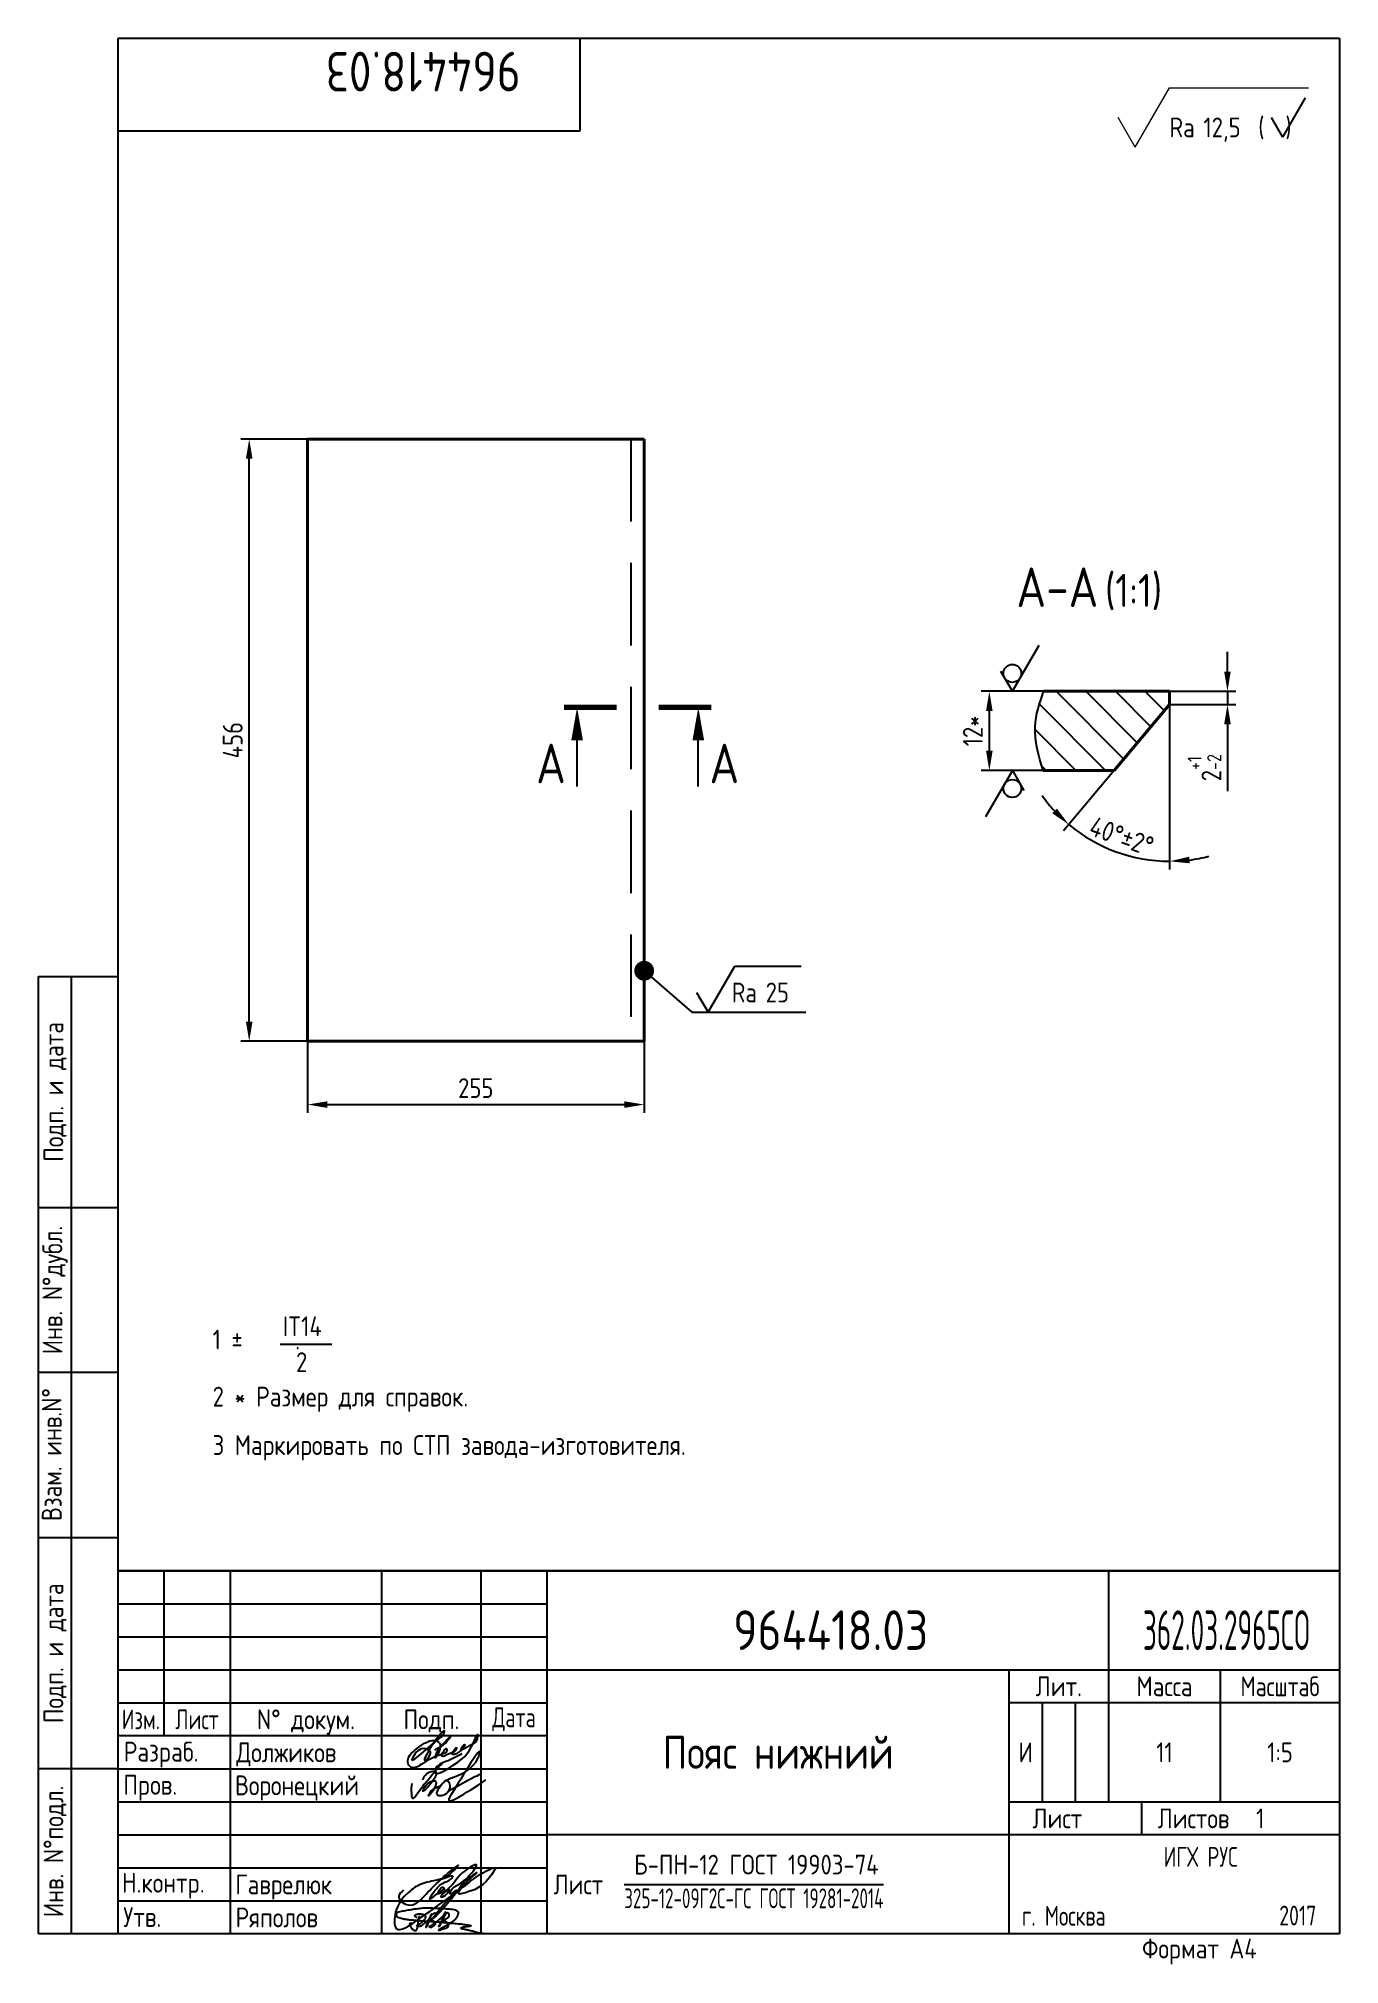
# Paper-space layout 'A4_MCad' of a CAD drawing. Header units: millimetres. Extents: x 12 to 209, y 0 to 292.
# The model-space entities are those that its viewports show. They can reach past a viewport. Long polylines and large blocks are cut down to what shows.
import ezdxf
from ezdxf.enums import TextEntityAlignment as Align

# ---------------------------------------------------------------- set-up
doc = ezdxf.new("R2010")
doc.units = ezdxf.units.MM
doc.header["$LTSCALE"] = 10
doc.linetypes.add('HIDDEN', pattern=[0.375, 0.25, -0.125])
for name, color, linetype in [('Bord', 1, 'Continuous'), ('Cont', 6, 'Continuous'), ('DIM', 7, 'Continuous'), ('HATCH', 2, 'Continuous'), ('HIDE', 2, 'HIDDEN'), ('Text', 3, 'Continuous'), ('Textb', 6, 'Continuous')]:
    doc.layers.add(name, color=color, linetype=linetype)
doc.layers.get('Defpoints').off()
doc.styles.add('Style1', font='romans.shx', dxfattribs={"width": 0.8})
doc.dimstyles.new('Lin', dxfattribs={"dimtxt": 3, "dimasz": 3, "dimexe": 1.25, "dimexo": 0, "dimgap": 1, "dimtad": 1, "dimdec": 3, "dimtxsty": 'Style1', "dimcen": 2.5, "dimclrt": 3, "dimadec": 0, "dimazin": 0, "dimtfac": 1, "dimtdec": 3, "dimtmove": 0, "dimatfit": 3, "dimldrblk": 'DOT', "dimfxl": 1, "dimarcsym": 0})
doc.dimstyles.new('Lin5', dxfattribs={"dimscale": 5, "dimtxt": 3, "dimasz": 3, "dimexe": 1.25, "dimexo": 0, "dimgap": 1, "dimtad": 1, "dimdec": 3, "dimtxsty": 'Style1', "dimcen": 2.5, "dimclrt": 3, "dimadec": 0, "dimazin": 0, "dimtfac": 1, "dimtdec": 3, "dimtmove": 0, "dimatfit": 3, "dimldrblk": 'DOT', "dimfxl": 1, "dimarcsym": 0})

# ---------------------------------------------------------------- blocks, each defined once
blk = doc.blocks.new('A4')
at = {"layer": 'Bord'}
for p, q in [((20, 55), (85, 55)), ((20, 50), (85, 50)), ((20, 45), (85, 45)), ((160, 40), (160, 25)), ((165, 40), (165, 25)), ((20, 30), (85, 30)), ((20, 25), (85, 25)), ((20, 20), (85, 20)), ((20, 15), (85, 15)), ((20, 10), (85, 10))]:
    blk.add_line(p, q, dxfattribs=at)
at = {"layer": 'Cont'}
for p, q in [((204.9999999999999, 292), (20, 292)), ((20, 291.99999999999994), (20, 5)), ((90, 277.99999999999994), (90, 291.99999999999994)), ((204.99999999999977, 292), (205, 5)), ((20, 277.99999999999994), (90, 277.99999999999994)), ((8, 5), (8, 150)), ((8, 150), (20, 150)), ((13, 5), (13, 150)), ((8, 115), (20, 115)), ((20, 90), (8, 90)), ((20, 65), (8, 65)), ((205, 60), (20, 60)), ((20, 60), (205, 60)), ((27, 60), (27, 35)), ((37, 60), (37, 5)), ((60, 5), (60, 60)), ((75, 60), (75, 5)), ((85, 5), (85, 60)), ((170, 60), (170, 25)), ((85, 45), (205, 45)), ((155, 5), (155, 45)), ((187, 25), (187, 45)), ((20, 39.99999999999999), (85, 39.99999999999999)), ((205, 40), (155, 40)), ((85, 34.99999999999999), (20, 34.99999999999999)), ((20, 30), (8, 30)), ((155, 24.999999999999993), (205, 24.999999999999993)), ((175, 24.999999999999993), (175, 19.999999999999993)), ((205, 19.999999999999993), (85, 19.999999999999993)), ((20, 5), (8, 5)), ((205, 5), (20, 5))]:
    blk.add_line(p, q, dxfattribs=at)
at = {"layer": 'Text', "style": 'Style1', "width": 0.8}
for s, p in [('Подп. и дата', (10.5, 132.5)), ('Инв. N%%dдубл.', (10.5, 102.5)), ('Взам. инв.N%%d ', (9.998218334536972, 78.3795773123125)), ('Подп. и дата', (10.499999999999972, 47.5)), ('Инв. N%%dподл.', (10.499999999999972, 17.5))]:
    blk.add_text(s, height=3, rotation=90, dxfattribs=at).set_placement(p, align=Align.MIDDLE)
at = {"layer": 'Text', "style": 'Style1'}
for s, width, p in [('Лит.', 0.8, (162.5, 42.5)), ('Масса', 0.8, (178.5, 42.5)), ('Масштаб', 0.75, (196, 42.5)), ('Изм.', 0.7, (23.5, 37.49999999999999)), ('Лист', 0.7, (32, 37.49999999999999)), ('N%%d докум.', 0.8, (48.5, 37.5)), ('Подп.', 0.8, (67.5, 37.5)), ('Лист', 0.8, (162.27183976005585, 22.499999999999993)), ('Листов', 0.8, (182.89895634318407, 22.499999999999993))]:
    blk.add_text(s, height=3, dxfattribs=dict(at, width=width)).set_placement(p, align=Align.MIDDLE_CENTER)
at = {"layer": 'Text', "style": 'Style1', "width": 0.7}
for s, p in [('Дата', (80, 37.5)), ('ИГХ РУС', (183.99047048638096, 16.685325149145108))]:
    blk.add_text(s, height=3, dxfattribs=at).set_placement(p, align=Align.MIDDLE)
at = {"layer": 'Text', "style": 'Style1'}
for s, width, p in [('Разpаб.', 0.8, (20.91971765870153, 31.101855832076225)), ('Пpов.', 0.8, (20.835938510797405, 26.077635610142664)), ('Н.контp.', 0.8, (20.63246368104933, 11.25346003051709)), ('Утв.', 0.8, (20.835938510797405, 6.064490181786333)), ('г. Москва', 0.7, (156.9146897816779, 6.252224118072824)), ('Фоpмат А4', 0.8, (175.10848470088877, 1.2870372467283797))]:
    blk.add_text(s, height=3, dxfattribs=dict(at, width=width)).set_placement(p)
for tag, p, width in [('ФИО', (39.00000028469458, 30.999999936534323), 0.8), ('ФИО', (39.00000028469458, 25.999999936534323), 0.8), ('ГОСТ_СОРТАМЕНТА', (98.1878215711672, 13.999999936534323), 0.8), ('ФИО', (39.00000028469458, 10.999999936534323), 0.8), ('ФИО', (39.00000028469458, 5.999999936534323), 0.8), ('200', (192.84863846176154, 6.287629389880934), 0.7)]:
    blk.add_attdef(tag, p, '', height=3, dxfattribs=dict(at, width=width))
at = {"layer": 'Text', "style": 'Style1', "width": 0.8}
for tag, p in [('И', (157.4854669433364, 32.49999993653432)), ('700', (178.50000028469458, 32.49999993653432)), ('1:20', (196.00000028469458, 32.49999993653432))]:
    blk.add_attdef(tag, text='', height=3, dxfattribs=at).set_placement(p, align=Align.MIDDLE)
blk.add_attdef('Сборочный_чертеж', text='', height=3, dxfattribs=at).set_placement((120.00000028469458, 21.29999993653432), align=Align.CENTER)
for tag, p in [('1', (171.11987341606346, 22.499999936534323)), ('2', (193.00000028469458, 22.499999936534323))]:
    blk.add_attdef(tag, text='', height=3, dxfattribs=at).set_placement(p, align=Align.MIDDLE_CENTER)
blk.add_attdef('ЛИСТ', text='', height=3, dxfattribs=at).set_placement((85.98599249093127, 12.499999936534323), align=Align.MIDDLE_LEFT)
at = {"layer": 'Text', "style": 'Style1', "width": 0.7}
blk.add_attdef('%%OГОСТ_ТЕХ._ТРЕБОВАНИЙ', text='', height=3, dxfattribs=at).set_placement((98.1878215711672, 7.999999936534323), align=Align.BOTTOM_LEFT)
at = {"layer": 'Textb', "style": 'Style1', "width": 0.8}
blk.add_attdef('1234567', (81.00000028469458, 289.9999999365343), '', height=6, rotation=180, dxfattribs=at)
blk.add_attdef('1234567', (123.39856689234307, 47.99999993653432), '', height=6, dxfattribs=at)
for tag, height, p in [('123ХЯ', 6, (183.6230571087517, 47.99999993653432)), ('НАИМЕНОВАНИЕ', 5, (120.00000028469458, 29.999999936534323))]:
    blk.add_attdef(tag, text='', height=height, dxfattribs=at).set_placement(p, align=Align.CENTER)
blk = doc.blocks.new('A$C314368CF')
at = {"layer": 'Text'}
for q in [(7.180916270288719, 6.000000000000028), (1.9847638475868052, 3)]:
    blk.add_line((3.7168146551549626, 0), q, dxfattribs=at)
at = {"layer": 'Text', "style": 'Style1', "width": 0.8}
blk.add_text('(  )', height=3, dxfattribs=at).set_placement((0, 0))
blk = doc.blocks.new('sherISO_18')
at = {"layer": 'Cont', "lineweight": 18}
for p, q in [((-30.937165119613667, -16.460000000000008), (-25.741012696913856, -7.4599999999999795)), ((-25.741012696913856, -7.4599999999999795), (-4.667696534211984, -7.4599999999999795)), ((-30.937165119613667, -16.460000000000008), (-33.5352413309659, -11.960000000000008))]:
    blk.add_line(p, q, dxfattribs=at)
at = {"lineweight": 18}
blk.add_blockref('A$C314368CF', (-12.30371886322655, -14.960000000000008), dxfattribs=at)
at = {"layer": 'Textb', "lineweight": 18, "style": 'Style1', "width": 0.8}
blk.add_text('Ra', height=3, dxfattribs=at).set_placement((-25.741012696913856, -14.960000000000008))
blk.add_attdef('12,5', (-20.59823555405677, -14.960000000000093), '', height=3, dxfattribs=at)
blk = doc.blocks.new('A$C63F45750')
at = {"layer": 'Text'}
for points, knots in [([(3.173579336206444, 2.367258654218176), (3.124374383374194, 2.3833821476085495), (3.0378846345237704, 2.411709078795129), (2.937706702435087, 2.4989559435069175), (2.8542620581335236, 2.5748491628495542), (2.7875342155048903, 2.688484170522939), (2.873696277702179, 2.77450753742381), (2.9853846192630606, 2.8399116399863735), (3.1560525125017422, 2.8873876457558114), (3.3632858908187413, 2.926549870548242), (3.5981950796786837, 2.9530327162702035), (3.8204218727166963, 2.924145598020444), (4.048840213129947, 2.8738291111718524), (4.253130573284065, 2.782414299897897), (4.446364402027795, 2.634976253197371), (4.45955715792856, 2.4180315244621644), (4.376661927979453, 2.264469263206131), (4.281414881136214, 2.1022938621672385), (4.173318647114084, 1.9425915575409145), (4.030687893776969, 1.7772024634077834), (3.894910415761548, 1.6212178434993705), (3.7455989919437958, 1.5248877453517795), (3.629135948507246, 1.42552154908531), (3.494590437415928, 1.3575108710948052), (3.3525868438393758, 1.3046880802272913), (3.240992554211809, 1.2461204815675189), (3.161990972861853, 1.2130583721223827), (3.116530314756329, 1.1477233982191621), (3.189259051248818, 1.0994626990754226), (3.266008677009851, 1.0893839075564957), (3.3999236590227238, 1.070742433659676), (3.5503674583629077, 1.0731821986933812), (3.7214887495529902, 1.1240059899104329), (3.9239292944509327, 1.192893365365478), (4.1039656475275965, 1.3383391335196504), (4.263675622104796, 1.5144139966891252), (4.438371528977353, 1.6484507853228505), (4.58748079958866, 1.811362126289894), (4.735975566384461, 1.929832659549087), (4.842429745495553, 2.038571528609995), (4.928636504852585, 2.1383762793145), (5.065076318170199, 2.287112314813024), (5.190786415721911, 2.528693136240971), (5.284842984485481, 2.6817071254282467), (5.351117504751667, 2.9618367022457033), (5.229457693482355, 2.6598012336554366), (5.197616015454944, 2.441900009008924), (5.038213060425859, 2.0921073572741014), (4.954393263339872, 1.81201690068031), (4.863861965953341, 1.5711126702941742), (4.745465331803963, 1.3075839533521405), (4.6651246305656855, 1.12012974149058), (4.461025494232466, 0.7761551358772408), (4.621957280121292, 1.1680726281137483), (4.712877351106877, 1.4479120033556419), (4.88257281323452, 1.7380875376686444), (5.005609442331919, 2.002557819839153), (5.078967787852849, 2.193887866252063), (5.185131509867487, 2.398353714937592), (5.322122425397677, 2.5774233371165813), (5.399876786648429, 2.749521045991539), (5.520486198056868, 2.8852037077403994), (5.654434015991418, 3.037373912203938), (5.845821902019195, 3.1000448879005154), (6.017703225356667, 3.0288617327702374), (6.0772293304521705, 2.87127847368326), (6.027719567047065, 2.699606067408096), (5.89984500761852, 2.512899041157362), (5.703310184542319, 2.3696978493380314), (5.5476354530391845, 2.2262013387941675), (5.396069692144595, 2.1664031291184456), (5.312344115178198, 2.124749328676385), (5.124287242365628, 2.08895290947912), (5.3499384882823025, 2.0691611557111553), (5.475853593324291, 2.002857519441631), (5.644788885404962, 1.9304076405710227), (5.7540810911732, 1.79627872215936), (5.849482441062133, 1.6722351090809764), (5.885456359192909, 1.5403814356935883), (5.889127976151, 1.3679828673408014), (5.802816696507338, 1.1998093442024), (5.626573455343257, 1.0604119842163138), (5.413251425084981, 0.9429775232578071), (5.227706700079045, 0.862199722906343), (5.020912621781063, 0.923672047207171), (5.129682603737356, 1.1020221695280867), (5.28288793266872, 1.1635546431210615), (5.44480736725776, 1.2714090898298167), (5.607463061992959, 1.3620973636367517), (5.739488231240076, 1.4599388125431807), (5.860143997780579, 1.5346320952672463), (5.9499821645277375, 1.610427987488575), (6.046971341868056, 1.685491368623233), (6.1529243714828805, 1.7730547497067348), (6.28015314575348, 1.8727068990053821), (6.462007368281926, 2.0196799324108436), (6.652325390276663, 2.187833188610465), (6.8314706232489995, 2.3715575015635357), (6.9834922605385135, 2.4941555198695684), (7.114846318782118, 2.6102169550365035), (7.202413049068065, 2.741960218833484), (7.322598717395191, 2.8439528591491587), (7.417346462280553, 2.972731653964269), (7.4776211861545505, 3.0806245520066002), (7.484795150967466, 3.2711359760361933), (7.342636991723151, 3.084849112943928), (7.279481579502142, 2.9379310442654445), (7.1843781857456985, 2.6902661339258955), (7.095549375437581, 2.4575872372918752), (6.996920291024269, 2.2204299765845406), (6.9266966393803235, 1.9811728039842122), (6.826722408405818, 1.7827778604051063), (6.7282128084974975, 1.5526466461227924), (6.6684393744560255, 1.3398967911933388), (6.604475865101525, 1.142355774631707), (6.558842780650371, 1.032621181513065), (6.391624380694975, 0.9879889128974548), (6.620770382751307, 1.3345863607741348), (6.749419019504131, 1.539835132501071), (6.927841525938017, 1.8680588479263929), (7.053580036316838, 2.084600120115445), (7.1805235452648795, 2.3180896285532806), (7.334737778238031, 2.603201348982482), (7.4663860219511875, 2.893296252285624), (7.604819227960029, 3.0670937519538883), (7.786794026322871, 3.1799152582018233), (7.9523484792618016, 3.0093290244331015), (7.9976740987267325, 2.8123425572057013), (7.993718977212248, 2.6247344318252273), (7.942143499127095, 2.4560957648303634), (7.82666208826106, 2.3282454074280237), (7.6857391748883686, 2.2177673738382806), (7.527737492424623, 2.1109838926239917), (7.373916731340805, 2.0324583071214652), (7.209738742424884, 1.994214082608036), (7.105079643430578, 1.9701396115629979), (6.885535638704421, 1.9771005627202838), (7.07007457524487, 1.9423557012963428), (7.154084682940407, 1.902586193688935), (7.272512306423088, 1.8779243968244255), (7.39262078577515, 1.836124572074141), (7.518201280396847, 1.8104027593497682), (7.623410569654226, 1.72429252201952), (7.697720858671415, 1.622951058928134), (7.784469340575143, 1.5138822850112543), (7.833063839184987, 1.3915645595495336), (7.868838967330014, 1.2597732697523234), (7.88323468812246, 1.128063040869678), (7.855260121578016, 0.9888020110988938), (7.750724560338967, 0.8789250705332383), (7.596839043318988, 0.770455206421212), (7.4042337253016814, 0.7281833981607391), (7.188569533406552, 0.6563769737756071), (6.97288995170718, 0.5537113939482415), (6.712355627169857, 0.4840282607710006), (6.56506221279212, 0.4388348573395096), (6.4215939871164665, 0.4208929592112151), (6.522750978478171, 0.5785462959183689), (6.613535961501738, 0.6426290545533779), (6.814892460800177, 0.7844600834647246), (7.058471059388307, 0.8863707897200512), (7.333861943991332, 1.0410423905505057), (7.545817635544385, 1.1600433276246906), (7.704072437824172, 1.2352484986891177), (7.844587641053775, 1.3247550273858317), (7.990896484937893, 1.431695083540664), (8.213969453215926, 1.5776303210691853), (8.476452170895882, 1.7589368259279512), (8.744388044627474, 1.946213732283638), (8.966668543614464, 2.1204131396992865), (9.09522343526837, 2.293079760964207), (9.22708811484811, 2.443425019912305), (9.295096465731556, 2.603147240083847), (9.372801952666899, 2.739403730694232), (9.41724392685188, 2.917185122135097), (9.453577692794182, 3.1301647676668454), (9.205368882014996, 3.4831250567584626), (8.674191577590168, 3.5909260984294598), (8.086585891688445, 3.631045341802718), (7.5696556572587745, 3.6621278492429328), (7.060681614548964, 3.736236135581807), (6.573151729032341, 3.7545668155306027), (6.094860627047597, 3.741097821496443), (5.669237726893202, 3.7802823999547384), (5.2842466458707555, 3.778790776836537), (4.964180864901751, 3.8135958702354027), (4.645935362519385, 3.8281209304252366), (4.311488389130883, 3.815420374454347), (3.966482867935725, 3.7883607531243504), (3.605405702241423, 3.736159275378848), (3.2212233811150126, 3.674541113962319), (2.8552241434314682, 3.658216119226832), (2.525141649815043, 3.613858667315804), (2.1822431298903844, 3.519845231142425), (1.7815649225843582, 3.5350745883976584), (1.3777516205031943, 3.3720696268283232), (0.96392601322227, 3.350726367236348), (0.5766481644460998, 3.238063041148925), (0.2454594878435009, 3.1948530962485986), (0.025506233636409803, 3.0567457644400085), (-0.026417697668797983, 2.8257922392292176), (0.022643731023873556, 2.5978334070974034), (0.2639622398510636, 2.3836450965912444), (0.5892818015049122, 2.3322938373541557), (0.999823631886955, 2.197382740281865), (1.4785293869612917, 2.147240208411053), (1.9338698429104588, 2.0519831925141094), (2.350038002379007, 2.016336487440528), (2.7227093022788678, 2.0131594162382536), (3.1146157636266376, 1.9384089998919916), (3.6767121334545214, 1.9364783466616708), (4.249604268859038, 1.8291369393802115), (4.914124962070138, 1.8660053611062832), (5.5259834665308, 1.7572746062965319), (6.134361750940515, 1.7164612197299978), (6.725510627171065, 1.7076414132076403), (7.319363195048918, 1.6242683936743196), (7.992202602652663, 1.5515220364320275), (8.635186909938323, 1.5388256507831155), (9.158872933382417, 1.4627328125095405), (9.61186407458193, 1.4247079165140715), (10.032963410660658, 1.3983611159005036), (10.413891822857964, 1.3239256775376425), (10.725446968685567, 1.2864382859947505), (11.00587374357092, 1.2400061665211868), (11.179994868844819, 1.22858198041284), (11.420772308907766, 1.1366468282184126), (11.179863405134858, 1.0639535690834512), (11.012027282120467, 1.02597441163641), (10.70813103195437, 0.980353750182855), (10.373839032575777, 0.9228894796613737), (10.097351052419857, 0.91034665448488), (9.649190192212359, 0.7458486485545487), (10.218926761316796, 0.6730500444381742), (10.542668259774157, 0.5898698642011454), (11.076411481159461, 0.4701299756806694), (11.611235710856853, 0.35342545020882576), (12.17127896486215, 0.1510919018595617), (12.64430975536087, 0.08354747831882181), (12.975369592979064, 0.03056682818584331), (13.111364273708185, 0.010317978003285985), (13.180638465932702, -3.396469310246175e-07)], [0, 0, 0, 0, 0.153866044869318, 0.2704412087003076, 0.3888670628695994, 0.5105329195386429, 0.5921562054894269, 0.7133303047651304, 0.9084197598521073, 1.1134396393215318, 1.3492538660237892, 1.6124596207145003, 1.7822190777081648, 2.0472485627500445, 2.2918793761496326, 2.4515281359980063, 2.6510806472468524, 2.806157786745, 3.017979011878854, 3.2273481614019923, 3.4623813126822975, 3.6330094699297986, 3.757660012396913, 3.920515774630538, 4.080795589063213, 4.2145286873026855, 4.29178577314199, 4.34996920758688, 4.397593677820717, 4.508220111015361, 4.594826008441999, 4.7992441531660415, 4.954391704937901, 5.128467890869572, 5.43753729601676, 5.632649389709699, 5.842485198783474, 6.094987483059051, 6.293219470405305, 6.410959247714482, 6.551192007064858, 6.687807659937887, 7.02214674024998, 7.294342018164328, 7.425356118381299, 7.5207895005926, 7.946481488359771, 8.313050767558417, 8.598329636429222, 8.833694757370465, 9.090496343694635, 9.427695062544704, 9.601191091130262, 9.88321938659746, 10.093306452974474, 10.673942971344307, 10.798775791571126, 10.974627728923807, 11.28724726351552, 11.486184482324683, 11.648652122766636, 11.848902342376665, 12.027194021277541, 12.253479523861046, 12.400589838435357, 12.537783387708645, 12.716293023271328, 12.915230258781609, 13.208551325020968, 13.438488786662539, 13.549668465747237, 13.67779010177887, 13.77126979663054, 13.930000748340548, 14.029091001139015, 14.27211179356923, 14.434835546990808, 14.547083772245514, 14.739051368086516, 14.830983478526724, 15.061240624707033, 15.268921956927107, 15.500488517300356, 15.788978662137655, 15.879567619683787, 16.024283483362446, 16.221853746677805, 16.41871418023243, 16.593101768991165, 16.783247214432883, 16.91018018553403, 17.018213243980043, 17.13526282923257, 17.278205363256646, 17.43048238388021, 17.620087104112176, 17.979625854622782, 18.19178942213086, 18.388715624650164, 18.56571806616913, 18.714854369801387, 18.857928680499878, 19.039974212787683, 19.171374972000745, 19.28303362458826, 19.40008508416437, 19.618057758920816, 19.88224477694049, 20.150781287778027, 20.377854345208778, 20.649531665902355, 20.89722950525107, 21.04254251360329, 21.400160497446063, 21.55781731105634, 21.66714521098785, 21.75278053325197, 21.926255645909745, 22.41229673809358, 22.813145063954178, 22.961411523905323, 23.171289225399338, 23.607256716047537, 23.94042808027682, 24.110007377909692, 24.2912142603506, 24.480839910834842, 24.697609167576164, 24.904077825516524, 25.034245442888167, 25.218018287002852, 25.40765078694219, 25.573472988372806, 25.787446885016003, 25.930291805522298, 26.05131598160759, 26.188460468404973, 26.285311624248155, 26.40679881608323, 26.52425034765702, 26.63046314459807, 26.793722135442394, 26.898605762448256, 27.029313460851263, 27.171011520847923, 27.31410090802245, 27.419918025481028, 27.580556726628533, 27.70936749975819, 27.829267596424224, 28.02436401706957, 28.266961196125756, 28.412420354628587, 28.705760820218654, 28.98913739683506, 29.187748047458175, 29.23376776963407, 29.332801622219414, 29.52953505174134, 29.667093996006596, 30.03992332873237, 30.332117266425655, 30.610610366073875, 30.769981551835116, 30.856778387312673, 31.109922931829246, 31.313488109208894, 31.656425334965462, 32.066330934789654, 32.29662784450467, 32.497139747973634, 32.7102762301778, 32.8914678925648, 33.01483371040802, 33.177747475280036, 33.444503422628834, 33.618008798999455, 34.4090078411672, 34.914636115278576, 35.419802347121205, 35.95397023085987, 36.4581789753069, 36.880689513308226, 37.38840336450045, 37.73835272473482, 38.034261023553036, 38.35346806822209, 38.69315357760992, 39.03763793208423, 39.391135744290196, 39.78748081008314, 40.20377326255304, 40.488977272089436, 40.784974822270726, 41.266249780254086, 41.668005355975964, 42.07006464899833, 42.49938799158817, 42.86983359554839, 43.07957287810506, 43.213438679125595, 43.55459082453773, 43.71729556567056, 44.15372412767686, 44.506336068252516, 45.01911148299921, 45.58785910165119, 45.90190953390355, 46.2703919416041, 46.70395820660023, 47.093115290917154, 47.95264748200646, 48.440139839615554, 49.079253246453185, 49.808223302091214, 50.2686535167339, 50.85105142503175, 51.60483052012988, 52.29842914745799, 52.77692503819859, 53.19069981587306, 53.66198779186654, 54.042385935174785, 54.348524127858475, 54.61684122387547, 54.853813574600345, 54.98377676028627, 55.1260955821887, 55.33332810721814, 55.61310069515443, 56.00873243483213, 56.315808713794084, 56.599819602475975, 56.879310100399856, 57.39925140766207, 57.889617148159914, 58.43250730986343, 59.06669761649172, 59.66031372685984, 59.86266756353991, 60.072769857944955, 60.072769857944955, 60.072769857944955, 60.072769857944955]), ([(2.312994346965411, 1.5335647129525114), (2.2606986990142404, 1.5237177922951837), (2.171686767006252, 1.5069560288931099), (2.0570318595555825, 1.4809043217255766), (1.9314120074915027, 1.3843237517470155), (2.0713311041658793, 1.2482711976271976), (2.1376607309215037, 1.1129374588087124), (2.264272870933514, 0.9322412129447197), (2.388963392164342, 0.7177987577493667), (2.566492088066016, 0.5441009774109946), (2.711675486888259, 0.4438880485019938), (2.8581010901002637, 0.4016169565911706), (3.020517076902198, 0.4275549970357224), (3.1380437056273287, 0.5448359323080563), (3.2092395166984473, 0.7882588282061522), (3.251368381648538, 1.0748996405645759), (3.31332912052814, 1.4001454581375112), (3.3454828718252605, 1.6670837654358963), (3.383577938447085, 1.9207770152963768), (3.467363727076129, 2.189339233301758), (3.5027522293298676, 2.432876592603297), (3.543111206585836, 2.588419851854991), (3.5558494949406168, 2.6375375033478576)], [0, 0, 0, 0, 0.15847035223158323, 0.26973129625058284, 0.36359086940998764, 0.5555142747970538, 0.6880368011989665, 0.8486059492075418, 1.2043592972496484, 1.4336316542055816, 1.5867298041490876, 1.7295486248245333, 1.8806860844238984, 2.0578742817555664, 2.1916898680702883, 2.635050499279987, 2.9281528320837795, 3.184121463425163, 3.4418630134747357, 3.6961173993488026, 4.025872946634204, 4.178055404124171, 4.178055404124171, 4.178055404124171, 4.178055404124171])]:
    blk.add_open_spline(points, degree=3, knots=knots, dxfattribs=at)
blk = doc.blocks.new('*D10')
at = {"layer": 'DIM', "color": 0, "lineweight": -2, "transparency": 16777216}
for p, q in [((-5.1040267530483945, -185.36293503627851), (-14.566789004365546, -185.36293503627851)), ((-13.316789004365548, -194.36293503627851), (-13.316789004365548, -188.36293503627851)), ((-3.7015711465128334, -197.36293503627851), (-14.56678900436555, -197.36293503627851))]:
    blk.add_line(p, q, dxfattribs=at)
at = {"layer": 'DIM', "color": 0, "transparency": 16777216}
for points in [[(-13.816789004365548, -188.36293503627851), (-12.816789004365548, -188.36293503627851), (-13.316789004365546, -185.36293503627851)], [(-13.816789004365548, -194.36293503627851), (-12.816789004365548, -194.36293503627851), (-13.31678900436555, -197.36293503627851)]]:
    blk.add_solid(points, dxfattribs=at)
at = {"layer": 'DIM', "color": 3, "transparency": 16777216, "insert": (-15.816789004365518, -191.36293503627851), "char_height": 3, "attachment_point": 5, "rotation": 90, "style": 'Style1'}
blk.add_mtext('12*', dxfattribs=at)
blk = doc.blocks.new('_Dot')
at = {"color": 0, "linetype": 'ByBlock', "lineweight": -2}
blk.add_line((-0.5, 0), (-1, 0), dxfattribs=at)
at = {"color": 0, "linetype": 'ByBlock', "const_width": 0.5}
blk.add_lwpolyline([(-0.25, 0, 1), (0.25, 0, 1)], format="xyb", close=True, dxfattribs=at)
blk = doc.blocks.new('*D24')
at = {"layer": 'DIM', "color": 0, "lineweight": -2, "transparency": 16777216}
for p, q in [((735.3644658717412, -94.45168697709187), (735.3644658717412, -148.59858948010066)), ((990.3644658717558, -94.45168697709187), (990.3644658717558, -148.59858948010066)), ((750.3644658717412, -142.34858948010066), (975.3644658717558, -142.34858948010066))]:
    blk.add_line(p, q, dxfattribs=at)
at = {"layer": 'DIM', "color": 0, "transparency": 16777216}
for points in [[(750.3644658717412, -139.84858948010066), (750.3644658717412, -144.84858948010066), (735.3644658717412, -142.34858948010066)], [(975.3644658717558, -139.84858948010066), (975.3644658717558, -144.84858948010066), (990.3644658717558, -142.34858948010066)]]:
    blk.add_solid(points, dxfattribs=at)
at = {"layer": 'DIM', "color": 3, "transparency": 16777216, "insert": (862.8644658717485, -129.84858948010066), "char_height": 15, "attachment_point": 5, "style": 'Style1'}
blk.add_mtext('\\A1;255', dxfattribs=at)
blk = doc.blocks.new('*D25')
at = {"layer": 'DIM', "color": 0, "lineweight": -2, "transparency": 16777216}
for p, q in [((735.3644658717412, 361.5483130229372), (685.0802722010485, 361.5483130229372)), ((691.3302722010484, -79.45168697709005), (691.3302722010485, 346.5483130229372)), ((735.3644658717412, -94.45168697709005), (685.0802722010484, -94.45168697709005))]:
    blk.add_line(p, q, dxfattribs=at)
at = {"layer": 'DIM', "color": 0, "transparency": 16777216}
for points in [[(688.8302722010485, 346.5483130229372), (693.8302722010485, 346.5483130229372), (691.3302722010485, 361.5483130229372)], [(688.8302722010484, -79.45168697709005), (693.8302722010484, -79.45168697709005), (691.3302722010484, -94.45168697709005)]]:
    blk.add_solid(points, dxfattribs=at)
at = {"layer": 'DIM', "color": 3, "transparency": 16777216, "insert": (678.8302722010484, 133.5483130229237), "char_height": 15, "attachment_point": 5, "rotation": 90, "style": 'Style1'}
blk.add_mtext('\\A1;456', dxfattribs=at)
blk = doc.blocks.new('sherISO_03')
at = {"layer": 'Text'}
blk.add_line((4.0414499999999975, 7), (14.122218216474892, 7), dxfattribs=at)
blk.add_lwpolyline([(-1.7320500000000152, 3), (0, 0), (4.0414499999999975, 7)], dxfattribs=at)
at = {"layer": 'Text', "style": 'Style1', "width": 0.8}
blk.add_text('Ra', height=3, dxfattribs=at).set_placement((3.584307142857142, 1.5))
blk.add_attdef('6,3', (8.727084285714255, 1.4999999999999147), '', height=3, dxfattribs=at)
blk = doc.blocks.new('sherISO_09')
at = {"layer": 'Text'}
for q in [(4.041451884322669, 7), (-1.7320508075681573, 3)]:
    blk.add_line((0, 0), q, dxfattribs=at)
blk.add_circle((0.00233952137932647, 2.7130843407321663), 1.3530000000000655, dxfattribs=at)
blk = doc.blocks.new('ZNAK02')
at = {"layer": 'Textb', "style": 'Style1', "width": 0.8}
blk.add_attdef('А-А', text='', height=6, dxfattribs=at).set_placement((13.92365654542732, -0.05890574657229308), align=Align.RIGHT)
blk.add_attdef('SC(1)', (14.938524403895258, -0.05890574657229308), '', height=5, dxfattribs=at)
blk = doc.blocks.new('*D30')
at = {"layer": 'DIM', "color": 0, "lineweight": -2, "transparency": 16777216}
for p, q in [((13.985841207260343, -187.3629350362786), (13.985841207260279, -212.34507914594013)), ((5.594844895487583, -197.36293503627854), (-2.0723714898336567, -206.50036770868232))]:
    blk.add_line(p, q, dxfattribs=at)
for start, end in [(215.50472387742855, 222.7523619387143), (230.00000000000006, 269.99999999999983), (277.2476380612856, 284.49527612257134)]:
    blk.add_arc((13.985841207260343, -187.3629350362786), 23.732144109661572, start, end, dxfattribs=at)
at = {"layer": 'DIM', "color": 0, "transparency": 16777216}
for points in [[(-3.09558203875239, -203.11110798815068), (-3.7855025759832373, -203.83499309803148), (-1.2688869777255007, -205.54281215478363)], [(17.011445531039, -211.40446317256644), (16.948240116767593, -210.4064626336854), (13.985841207260265, -211.09507914594016)]]:
    blk.add_solid(points, dxfattribs=at)
at = {"layer": 'DIM', "color": 3, "transparency": 16777216, "insert": (6.724020235762609, -207.31462417959054), "char_height": 3, "attachment_point": 5, "rotation": 340, "style": 'Style1'}
blk.add_mtext('40°%%p2%%d', dxfattribs=at)
blk = doc.blocks.new('*D31')
at = {"layer": 'DIM', "color": 0, "lineweight": -2, "transparency": 16777216}
for p, q in [((22.739468171173034, -182.36293503627854), (22.739468171173034, -179.36293503627854)), ((13.985841207260364, -185.36293503627854), (23.98946817117303, -185.36293503627854)), ((22.73946817117303, -185.36293503627854), (22.73946817117303, -187.36293503627854)), ((13.985841207260364, -187.36293503627854), (23.98946817117303, -187.36293503627854)), ((22.73946817117303, -190.36293503627854), (22.739468171173026, -200.4703636077071))]:
    blk.add_line(p, q, dxfattribs=at)
at = {"layer": 'DIM', "color": 0, "transparency": 16777216}
for points in [[(22.239468171173034, -182.36293503627854), (23.239468171173034, -182.36293503627854), (22.73946817117303, -185.36293503627854)], [(22.23946817117303, -190.36293503627854), (23.23946817117303, -190.36293503627854), (22.73946817117303, -187.36293503627854)]]:
    blk.add_solid(points, dxfattribs=at)
at = {"layer": 'DIM', "color": 3, "transparency": 16777216, "insert": (19.254468171173063, -196.91664932199282), "char_height": 3, "attachment_point": 5, "rotation": 90, "style": 'Style1'}
blk.add_mtext('2{}{\\H0.71x;\\C3;\\S+1^-2;}', dxfattribs=at)
blk = doc.blocks.new('razrez05')
at = {"layer": 'Text'}
blk.add_lwpolyline([(0, 0, 0, 1.76, 0), (0, -5, 1.76, 1.76, 0)], format="xyseb", dxfattribs=at)
at = {"layer": 'Text', "const_width": 0.8}
blk.add_lwpolyline([(-1.9966081282109371, 0), (6.003391871789063, 0)], dxfattribs=at)
at = {"layer": 'Text'}
blk.add_lwpolyline([(0, -12), (0, -5)], dxfattribs=at)
at = {"layer": 'Textb', "style": 'Style1', "width": 0.8}
blk.add_attdef('А', text='', height=6, dxfattribs=at).set_placement((-1.7000000000000455, -11.49881548150799, 39), align=Align.RIGHT)
blk = doc.blocks.new('razrez06')
at = {"layer": 'Text'}
blk.add_lwpolyline([(0, 0, 0, 1.76, 0), (0, -5, 1.76, 1.76, 0)], format="xyseb", dxfattribs=at)
at = {"layer": 'Text', "const_width": 0.8}
blk.add_lwpolyline([(1.9966081282109371, 0), (-6.003391871789063, 0)], dxfattribs=at)
at = {"layer": 'Text'}
blk.add_lwpolyline([(0, -12), (0, -5)], dxfattribs=at)
at = {"layer": 'Textb', "style": 'Style1', "width": 0.8}
blk.add_attdef('А', (1.7000000000000455, -11.5), '', height=6, dxfattribs=at)

msp = doc.modelspace()

# ---------------------------------------------------------------- hatches: boundary and pattern name
at = {"layer": 'HATCH'}
h = msp.add_hatch(dxfattribs=at)
h.set_pattern_fill('ANSI31', color=256, angle=90)
h.set_pattern_definition([(135, (0, 0), (-2.2450640302672884, -2.245064030267288), [])])
edge = h.paths.add_edge_path()
edge.add_line((5.594844895487573, -197.36293503627854), (13.985841207260364, -187.36293503627854))
edge.add_line((13.985841207260364, -187.36293503627854), (13.985841207260364, -185.36293503627854))
edge.add_line((13.985841207260364, -185.36293503627854), (-5.104026753048412, -185.36293503627854))
edge.add_spline(control_points=[(-5.104026753048402, -185.36293503627854), (-5.702436231121602, -187.13830591899642), (-7.038521528245112, -191.10222530907396), (-5.833573873594857, -195.135882874951), (-5.168301416835902, -197.36293503627854)], knot_values=[0, 0, 0, 0, 5.492649649399614, 12.263589912450765, 12.263589912450765, 12.263589912450765, 12.263589912450765], degree=3, periodic=0)
edge.add_line((-5.168301416835902, -197.36293503627854), (5.594844895487572, -197.36293503627854))

# ---------------------------------------------------------------- linework, layer by layer
at = {"layer": 'Bord'}
msp.add_open_spline([(-5.168301416835902, -197.36293503627854), (-5.833573873594858, -195.13588287495102), (-7.038521528245115, -191.10222530907396), (-5.702436231121602, -187.13830591899642), (-5.104026753048402, -185.36293503627854)], degree=3, knots=[0, 0, 0, 0, 6.770940263051152, 12.263589912450765, 12.263589912450765, 12.263589912450765, 12.263589912450765], dxfattribs=at)
at = {"layer": 'Cont', "lineweight": 40}
for p, q in [((990.3644658717558, 361.5483130229372), (735.3644658717558, 361.5483130229372)), ((735.3644658717703, 361.54831302293536), (735.3644658717412, -94.45168697709005)), ((990.3644658717558, 361.54831302293536), (990.3644658717412, -94.45168697709005)), ((990.3644658717558, -94.45168697709187), (735.3644658717558, -94.45168697709187)), ((13.985841207260364, -185.36293503627854), (-5.104026753048402, -185.36293503627854)), ((13.985841207260364, -185.36293503627854), (13.985841207260364, -187.36293503627854)), ((13.985841207260364, -187.36293503627854), (5.594844895487597, -197.36293503627851)), ((5.5948448954876255, -197.36293503627854), (-5.168301416835902, -197.36293503627854))]:
    msp.add_line(p, q, dxfattribs=at)
at = {"layer": 'HIDE'}
msp.add_line((980.3644658717558, 361.54831302293536), (980.3644658717412, -94.45168697709005), dxfattribs=at)

# ---------------------------------------------------------------- block references
at = {"layer": 'DIM', "xscale": 5, "yscale": 5, "zscale": 5}
for name, p, values in [('razrez05', (939.5636592297506, 158.44124131279455), {'А': 'А'}), ('razrez06', (1031.3269045289912, 158.44124131279455), {'А': 'А'}), ('sherISO_03', (1038.7228097076934, -72.4678941169471), {'6,3': '25'})]:
    msp.add_blockref(name, p, dxfattribs=at).add_auto_attribs(values)
at = {"layer": 'DIM'}
msp.add_blockref('ZNAK02', (-10.73511128446603, -172.5348855746501), dxfattribs=at).add_auto_attribs({'А-А': 'А-А', 'SC(1)': '(1:1)'})
msp.add_blockref('sherISO_09', (-9.83540787870697, -185.36293503627851), dxfattribs=at)
at = {"layer": 'DIM', "rotation": 180}
msp.add_blockref('sherISO_09', (-9.83540787870697, -197.36293503627851), dxfattribs=at)

# ---------------------------------------------------------------- dimensions: what is measured, and where the dimension line sits
at = {"layer": 'DIM'}
dim = msp.add_linear_dim(base=(691.3302722010485, 361.5483130229372), p1=(735.3644658717412, -94.45168697709005), p2=(735.3644658717412, 361.5483130229372), angle=90, dimstyle='Lin5', override={"dimtfac": 0.6666666666666666, "dimtdec": 0, "dimtolj": 1, "dimtzin": 0}, dxfattribs=at)
dim.commit()
dim.dimension.update_dxf_attribs({"geometry": '*D25', "text_midpoint": (678.8302722010484, 133.5483130229237)})
dim = msp.add_linear_dim(base=(990.3644658717558, -142.34858948010066), p1=(735.3644658717412, -94.45168697709187), p2=(990.3644658717558, -94.45168697709187), dimstyle='Lin5', override={"dimtfac": 0.6666666666666666, "dimtdec": 0, "dimtolj": 1, "dimtzin": 0}, dxfattribs=at)
dim.commit()
dim.dimension.update_dxf_attribs({"geometry": '*D24', "text_midpoint": (862.8644658717485, -129.84858948010066)})
dim = msp.add_linear_dim(base=(22.73946817117303, -187.36293503627854), p1=(13.985841207260364, -185.36293503627854), p2=(13.985841207260364, -187.36293503627854), angle=90, text='<>{}{\\H0.71x;\\C3;\\S+1^-2;}', dimstyle='Lin', override={"dimtp": 1, "dimtm": 2}, dxfattribs=at)
dim.commit()
dim.dimension.update_dxf_attribs({"geometry": '*D31', "text_midpoint": (19.254468171173063, -196.91664932199282)})
dim = msp.add_linear_dim(base=(-13.316789004365546, -185.36293503627851), p1=(-3.7015711465128334, -197.36293503627851), p2=(-5.1040267530483945, -185.36293503627851), angle=90, text='<>*', dimstyle='Lin', dxfattribs=at)
dim.commit()
dim.dimension.update_dxf_attribs({"geometry": '*D10', "text_midpoint": (-15.816789004365518, -191.36293503627851)})
dim = msp.add_angular_dim_2l(base=(3.3348743864449943, -208.57075363753117), line1=((13.98584120726034, -185.36293503627857), (13.98584120726034, -187.36293503627857)), line2=((13.98584120726034, -187.36293503627857), (5.594844895487572, -197.36293503627854)), text='<>%%p2%%d', dimstyle='Lin', dxfattribs=at)
dim.commit()
dim.dimension.update_dxf_attribs({"geometry": '*D30', "text_midpoint": (6.724020235762609, -207.31462417959054)})

# ---------------------------------------------------------------- leaders
msp.add_leader([(990.364465871743, -41.054584780873796), (1026.42511800373, -72.4678941169471), (1112.6523029140485, -72.4678941169471)], dimstyle='Lin5', override={"dimtfac": 0.6666666666666666, "dimtdec": 0, "dimtolj": 1, "dimtzin": 0}, dxfattribs=at)

psp = doc.layouts.new('A4_MCad')

# ---------------------------------------------------------------- linework, layer by layer
at = {"layer": 'Cont'}
psp.add_line((208.94692188798376, 292), (208.946921887984, 5), dxfattribs=at)
at = {"layer": 'Text'}
psp.add_line((48.52859415092121, 94.30913795281879), (56.3854192533006, 94.30913795281879), dxfattribs=at)
for points, knots in [([(76.060534002932, 32.29140043235796), (75.30009819252157, 31.87224395006193), (73.98585218557926, 31.147824182344493), (72.11194690250788, 30.562830483958685), (71.78907361170073, 28.632069502353342), (76.71729549939835, 31.734463008703802), (77.04627732125437, 32.34283800878106), (78.45766845745418, 35.36968176330276), (78.42514676147174, 33.933147566832545), (77.54875350547283, 33.80824436123552), (75.3569327194775, 32.333376295900905), (76.67041338066718, 34.08775827294376), (76.13737590816453, 32.572198427501476), (73.613511023656, 31.464328956661213), (75.50181012185962, 33.63690607169197), (74.95760060817037, 32.43501661124289), (74.23036763943989, 32.465038943454665), (72.3635515439649, 31.22311943674579), (73.7033779751543, 33.48662787892968), (73.82107174908026, 32.390913424499026), (71.91564792641188, 31.94986792056826), (70.64326424939014, 31.116825176332217), (68.49790599525447, 29.764617942940426), (67.44958903326447, 31.498637811723224), (68.95425710055699, 32.91553258018612), (70.36172371450574, 33.87940036415819), (71.64081990253773, 34.51601108362922), (72.60327897431426, 34.1027351072204), (73.01363529560565, 33.112226993595634), (71.71217059575156, 30.799588021398836), (72.4104933049451, 33.08401067569589), (73.01547595384628, 33.53608835724175), (74.66229529791138, 35.35001639372578), (73.67130375047668, 33.89734191096652), (72.94200424806768, 33.35706269956598), (72.13929220810334, 32.96109496684262), (71.892266732184, 32.83924041283713)], [0, 0, 0, 0, 2.703743075407581, 4.672825098458283, 5.027990463376289, 7.95593313533336, 13.437489396360228, 13.883187996730426, 14.18944072585619, 16.413959215590634, 17.478513484453853, 18.47963993569195, 18.959294383821884, 20.910841102739425, 22.003090646426703, 22.470554080338072, 23.533770678708287, 24.71074801291667, 26.016260070101833, 26.201331147901072, 27.488187165111714, 30.3820648335666, 32.2587838487675, 33.06972359331033, 35.43990244892815, 37.010786861322956, 38.61286089153177, 39.3210899554543, 39.818865095155815, 41.83144001269573, 42.782113283332905, 44.49496071071889, 45.86791421996092, 46.467244920085456, 48.290621785989735, 49.10118761072665, 49.10118761072665, 49.10118761072665, 49.10118761072665]), ([(70.4126401392374, 31.508303015009083), (70.83108931763675, 32.42631023802889), (71.36946147963259, 33.60740834718395), (73.6359232322389, 36.17506901290783), (73.18712978016745, 35.00889085941586), (71.68130407295149, 33.98006339307957), (67.47677083382985, 29.869135019137367), (69.12694710054143, 32.61314833843145), (70.1071723609333, 33.29721111307177), (71.66796781014497, 32.6053218034528), (71.03212530656468, 31.798277617813117), (70.51182213235859, 31.109745822643426), (70.34813885218185, 31.37656480418744), (70.38925424123603, 31.460539373354855), (70.4126401392374, 31.508303015009083)], [0, 0, 0, 0, 4.0626167927875265, 5.226918581749939, 5.80029107494976, 6.663227249634654, 11.77443095441027, 12.938639001685052, 14.113509906217049, 15.354080625509935, 16.396132937246502, 16.918576043197085, 17.032510401728477, 17.18279431453402, 17.18279431453402, 17.18279431453402, 17.18279431453402]), ([(70.14286819150288, 28.318122541074445), (70.30232184969857, 28.696864679471098), (70.6176812326472, 29.445921730986523), (73.1209017154586, 30.002814489669262), (71.3150948888823, 27.554962763396947), (69.79752847038013, 26.22116601479416), (70.84830968900529, 28.216676801430467), (72.99212018229474, 28.288828062948227), (70.5221842831084, 24.98928916952052), (71.58143838555311, 27.198650568200122), (72.74938334188136, 27.096195181268527), (73.72043147950423, 28.5974156733317), (74.56075222333176, 27.22071294435339), (73.72400866327888, 25.88457378809862), (71.69191445713308, 25.88055221964664), (73.27276944236056, 28.284305212700747), (75.67977744576174, 28.95298232023145), (78.04785129612425, 30.2386030430366), (79.54097489381984, 34.66904069373847), (75.7589092720158, 28.137369704362975), (73.09394546584868, 23.995568534890772), (76.56234450552209, 26.263355084298006), (79.70494779669093, 28.318122541074445)], [0, 0, 0, 0, 1.2133532122822097, 2.399708634181657, 5.497648108631922, 5.86131724698468, 7.611627111151111, 8.43806009469808, 10.837371386860127, 11.583123078408143, 13.461300574551785, 14.534506442614802, 15.162085733611459, 17.217847827824198, 17.944716526805138, 20.12377451418775, 21.948027002621608, 26.460706627751197, 27.14471817911458, 34.52242950372036, 35.15946751781183, 41.30429220896465, 41.30429220896465, 41.30429220896465, 41.30429220896465]), ([(68.45473986225511, 27.760087384789585), (68.41180737397706, 27.309077247872942), (68.3487598573752, 26.646756701467808), (68.50353201858869, 25.1055608699386), (69.83861316463383, 27.006507862741497), (70.9695019809737, 28.434734585351116), (72.34943205828239, 30.04583111994487), (73.15546176824205, 30.986887260288086)], [0, 0, 0, 0, 1.5239473081327288, 2.2379577113621436, 3.3518362326643847, 5.856422655588249, 9.37405599909597, 9.37405599909597, 9.37405599909597, 9.37405599909597]), ([(78.88229456498334, 29.209892051097768), (78.11311242614967, 28.819045436397637), (76.39721846760739, 27.9471435668384), (74.72633734391945, 26.991647837259208), (73.80446049876332, 26.464471261824315)], [0, 0, 0, 0, 2.587978407574596, 5.773270452078776, 5.773270452078776, 5.773270452078776, 5.773270452078776]), ([(67.19370944386094, 11.623646083641578), (66.85726845178364, 11.314614618024526), (65.97685577221438, 10.505928319023766), (68.36598209832691, 8.645694414534598), (71.49831433408345, 11.903555948147954), (72.99274210610346, 13.519733542106806), (75.88107798662682, 15.736778656124127), (73.98131740714983, 13.658352812631843), (72.57054404850395, 13.13570363184736), (69.87418985038191, 12.751958931200232), (67.57100839524784, 11.089939736505297), (65.8382278361131, 9.046801662371573), (65.69093452137564, 4.527938557323698), (71.8469972194982, 8.900596881343002), (75.59893931953273, 11.504677245898616), (78.88135010100592, 14.209142319319309), (81.5550718390828, 15.337882299037037), (79.23164469523338, 12.003967080881562), (77.94168061181105, 11.691737175420544), (74.6300824085479, 10.628159830892193), (76.89722776606469, 13.06243277516039), (78.96728438636154, 14.77788869043526), (76.27597657253573, 12.9714256289939), (75.17174379655307, 10.871701515786548), (70.38868662014602, 5.744792989489415), (72.99074108280861, 9.22694789548865), (76.10658853043462, 12.449049385502166), (73.97314937922424, 10.645351209407751), (74.52563354895163, 11.974060451574966), (75.68712949777685, 12.503212078771535), (76.87027436003359, 13.358703770350331), (79.13072252189637, 16.206808486315907), (75.50830823436725, 14.097743858052544), (75.21165803517346, 12.79144586245648), (72.1684839196658, 10.192110132059772), (73.78634671975217, 10.883451975236913), (74.38886253173423, 12.108756902069786), (73.33028815409611, 11.327587559549283), (72.0288133813917, 10.799122590747603), (73.08429625589012, 12.44690860687052), (73.44036489596242, 11.728890981315656), (72.36924015158839, 11.270339890984731), (70.56501128139286, 9.514592490833675), (72.05556323926663, 11.75331328029671), (72.96945853338394, 12.711485730627997), (74.12655858327167, 13.030376686494797), (75.08109580603912, 14.062937519927871), (73.83254658333865, 13.580857695241983), (72.79283952007245, 13.17941433228032)], [0, 0, 0, 0, 1.1799403069676742, 3.0877165144922425, 5.863102713609598, 12.338328236355984, 12.854095549150808, 14.088578398038159, 16.834551487520883, 19.302558337035975, 21.570562050933, 25.21001755707078, 27.65095570578251, 31.348291113865066, 40.12986293063755, 44.5627483161906, 45.22391718249612, 46.97940137772146, 51.21465491741048, 52.09928815956851, 55.32311117906865, 56.227800923765344, 58.47186525306811, 60.028125618629716, 65.75291094457576, 68.46622297407495, 71.03852493957525, 71.93492184044175, 72.78022870334306, 73.49580745412047, 76.0281515244532, 77.9993463705804, 80.1189202422503, 83.19540005674098, 85.33444818474003, 86.27087762155945, 87.06046573686112, 88.11021248392987, 88.80331362429249, 89.98988926982572, 90.19756736829235, 90.70697422283291, 92.88458742118125, 94.19917027690089, 96.05574201954548, 97.3757828429604, 97.75389890944794, 99.63632507342983, 99.63632507342983, 99.63632507342983, 99.63632507342983])]:
    psp.add_open_spline(points, degree=3, knots=knots, dxfattribs=at)

# ---------------------------------------------------------------- block references
ref = psp.add_blockref('A4', (3.94692188798399, 0))
ref.add_attrib('ФИО', 'Должиков', (41.902538914405795, 30.999999936534323), dxfattribs={"layer": 'Text', "height": 3, "style": 'Style1', "width": 0.8000000000000002})
ref.add_attrib('ФИО', 'Воронецкий', (41.70491690406698, 25.999999936534323), dxfattribs={"layer": 'Text', "height": 3, "style": 'Style1', "width": 0.8000000000000002})
ref.add_attrib('ФИО', 'Гаврелюк', (41.74737721382553, 10.999999936534323), dxfattribs={"layer": 'Text', "height": 3, "style": 'Style1', "width": 0.8000000000000002})
ref.add_attrib('ФИО', 'Ряполов', (41.79075955221629, 5.999999936534323), dxfattribs={"layer": 'Text', "height": 3, "style": 'Style1', "width": 0.8000000000000002})
ref.add_attrib('123ХЯ', '362.03.2965СО', dxfattribs={"layer": 'Textb', "height": 6, "style": 'Style1', "width": 0.48}).set_placement((191.80860696076095, 47.99999993653432), align=Align.CENTER)
ref.add_attrib('1234567', '964418.03', (117.14498945508126, 47.99999993653432), dxfattribs={"layer": 'Textb', "height": 6, "style": 'Style1', "width": 0.8000000000000002})
ref.add_attrib('НАИМЕНОВАНИЕ', 'Пояс нижний', dxfattribs={"layer": 'Textb', "height": 5, "style": 'Style1', "width": 0.8}).set_placement((123.94692217267857, 29.999999936534323), align=Align.CENTER)
ref.add_attrib('ЛИСТ', 'Лист', dxfattribs={"layer": 'Text', "height": 3, "style": 'Style1', "width": 0.8000000000000002}).set_placement((89.93291437891526, 12.499999936534323), align=Align.MIDDLE_LEFT)
ref.add_attrib('ГОСТ_СОРТАМЕНТА', 'Б-ПН-12 ГОСТ 19903-74', (102.1347434591512, 13.999999936534323), dxfattribs={"layer": 'Text', "height": 3, "style": 'Style1', "width": 0.8000000000000002})
ref.add_attrib('%%OГОСТ_ТЕХ._ТРЕБОВАНИЙ', '%%O325-12-09Г2С-ГС ГОСТ 19281-2014', dxfattribs={"layer": 'Text', "height": 3, "style": 'Style1', "width": 0.6}).set_placement((100.63927701071543, 7.999999936534323), align=Align.BOTTOM_LEFT)
ref.add_attrib('И', 'И', dxfattribs={"layer": 'Text', "height": 3, "style": 'Style1', "width": 0.8000000000000002}).set_placement((161.4323888313204, 32.49999993653432), align=Align.MIDDLE)
ref.add_attrib('700', '11', dxfattribs={"layer": 'Text', "height": 3, "style": 'Style1', "width": 0.8000000000000002}).set_placement((182.44692217267857, 32.49999993653432), align=Align.MIDDLE)
ref.add_attrib('1:20', '1:5', dxfattribs={"layer": 'Text', "height": 3, "style": 'Style1', "width": 0.8000000000000002}).set_placement((199.94692217267857, 32.49999993653432), align=Align.MIDDLE)
ref.add_attrib('2', '1', dxfattribs={"layer": 'Text', "height": 3, "style": 'Style1', "width": 0.8000000000000002}).set_placement((196.94692217267857, 22.499999936534323), align=Align.MIDDLE_CENTER)
ref.add_attrib('200', '2017', (199.81658163334623, 6.287629389880934), dxfattribs={"layer": 'Text', "height": 3, "style": 'Style1', "width": 0.6999999999999998})
ref.add_attrib('1234567', '964418.03', (84.94692217267857, 289.9999999365343), dxfattribs={"layer": 'Textb', "height": 6, "rotation": 180, "style": 'Style1', "width": 0.8000000000000002})
at = {"layer": 'Cont'}
ref = psp.add_blockref('sherISO_18', (208.94692188798376, 292), dxfattribs=at)
ref.add_attrib('12,5', '12,5', (188.348686333927, 277.0399999999999), dxfattribs={"layer": 'Textb', "height": 3, "style": 'Style1', "width": 0.8000000000000002})
psp.add_blockref('A$C63F45750', (66.10353136364438, 5.10352814277644), dxfattribs=at)

# ---------------------------------------------------------------- texts
at = {"layer": 'Text', "style": 'Style1', "width": 0.8}
for s, p in [('1 %%P     .', (38.314453761060804, 93.50409065089423)), ('IT14', (48.93150789586025, 95.51670890570563)), ('2', (50.94607897924493, 90.08263996848984)), ('2 * Размер для справок.', (38.314453761060804, 84.86468401279512)), ('3 Маркировать по СТП завода-изготовителя.', (38.314453761060804, 77.52395020316226))]:
    psp.add_text(s, height=3, dxfattribs=at).set_placement(p)

# ---------------------------------------------------------------- viewports
at = {"layer": 'Defpoints'}
psp.add_viewport(center=(82.07555609451677, 180.76435342070556), size=(117.73286129555714, 127.58519611209226), view_center_point=(882.4359790907556, 108.56835592280967), view_height=637.925984132082, dxfattribs=at)
psp.add_viewport(center=(172.69862433707357, 188.02838259799998), size=(49.3532323696802, 67.71696820587255), view_center_point=(3.455170214505907, -190.49116499509046), view_height=67.71697110259049, status=3, dxfattribs=at)

doc.saveas('drawing.dxf')
